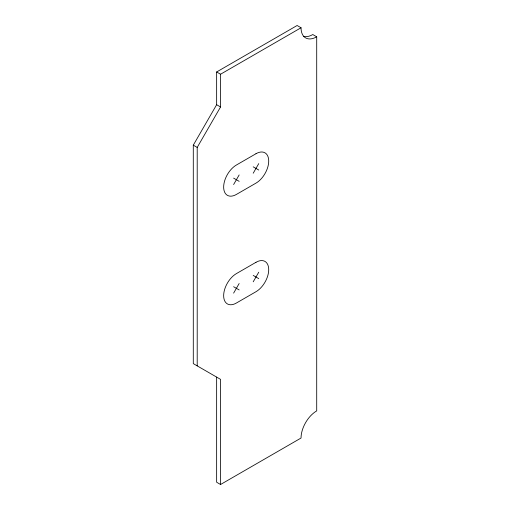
<?xml version="1.0" encoding="UTF-8"?>
<svg xmlns="http://www.w3.org/2000/svg" width="510" height="510" viewBox="0 0 510 510"><rect width="100%" height="100%" fill="white"/><g stroke="black" fill="none" stroke-linecap="round" stroke-linejoin="round"><path stroke-width="0.76" d="M220.556 484.5L220.556 379.363L193.29 363.617L193.29 145.159L216.642 104.709L216.642 71.967L297.12 25.5L301.04 27.763A22.166 12.795 -60 0 0 316.71 36.809L316.71 410.888A22.166 12.795 -60 0 0 301.04 438.033L220.556 484.5L216.642 482.237L216.642 377.1M197.204 365.88L197.204 147.422L220.556 106.972L220.556 74.224L301.04 27.763M233.618 184.537L239.158 174.936M253.209 173.221L258.748 163.627M233.618 293.123L239.158 283.522M253.209 281.807L258.748 272.212M316.71 36.809L312.796 34.546A22.166 12.795 -60 0 1 303.718 36.446M216.642 71.967L220.556 74.224M216.642 104.709L220.556 106.972M253.209 166.827L258.748 170.028M193.29 145.159L197.204 147.422M233.618 178.137L239.158 181.337M253.209 275.413L258.748 278.613M233.618 286.722L239.158 289.922M255.982 153.72L236.391 165.03A18.009 10.398 -60 0 0 223.654 187.087A18.009 10.398 -60 0 0 236.391 194.438L255.982 183.128A18.009 10.398 -60 0 0 268.713 161.071A18.009 10.398 -60 0 0 255.982 153.72M255.982 262.306L236.391 273.615A18.009 10.398 -60 0 0 223.654 295.673A18.009 10.398 -60 0 0 236.391 303.029L255.982 291.714A18.009 10.398 -60 0 0 268.713 269.656A18.009 10.398 -60 0 0 255.982 262.306"/></g></svg>
